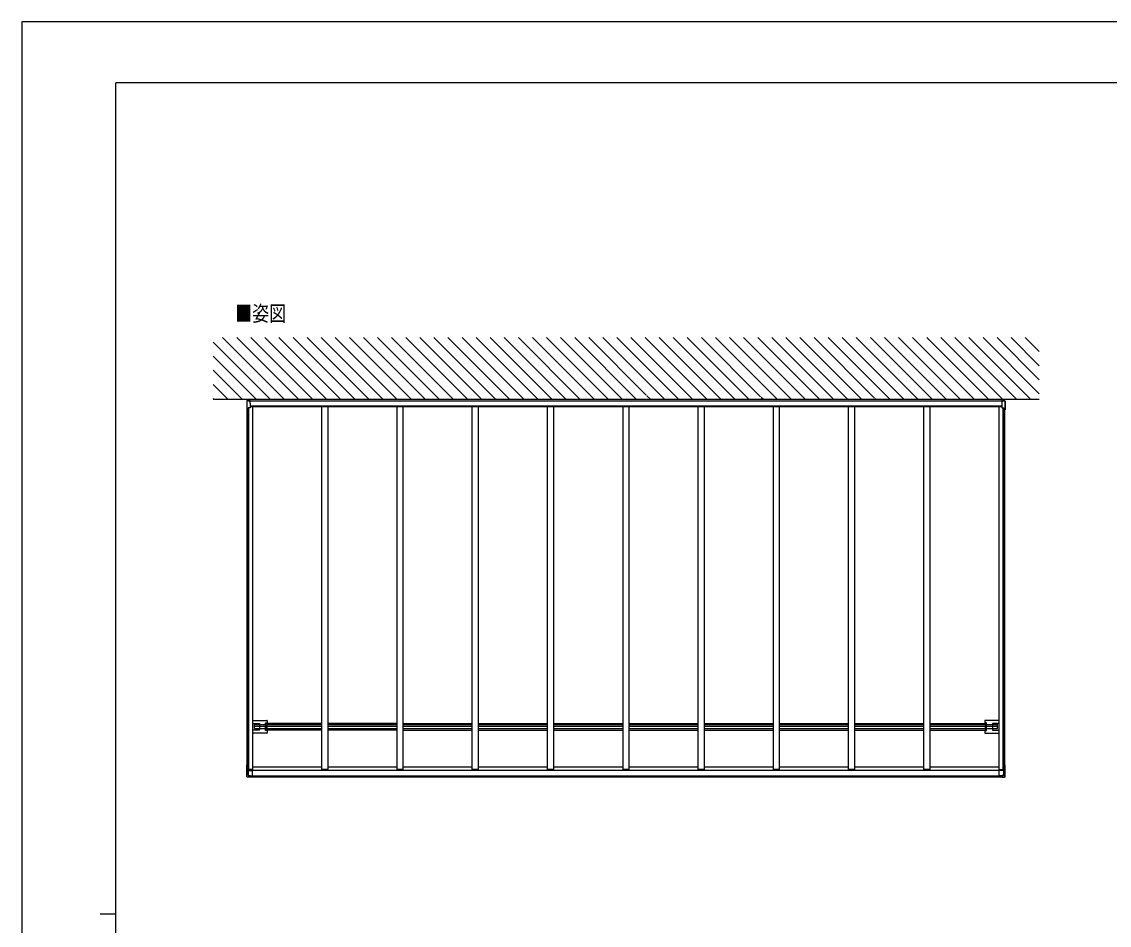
# Model space of a CAD drawing. Units: millimetres, scale not verified. Extents: x -10512 to 10512, y -7425 to 7425.
# Drawn here: x -10512 to -1843, y 222 to 7425 of the extents above; entities that cross this region are included whole.
import ezdxf
from ezdxf.enums import TextEntityAlignment as Align

# ---------------------------------------------------------------- set-up
doc = ezdxf.new("R2010")
doc.units = ezdxf.units.MM
doc.header["$LTSCALE"] = 40
for name, color, linetype in [('0-2_USER1', 3, 'Continuous'), ('0-3_YKK_11', 7, 'Continuous'), ('0-5_YKK_13', 4, 'Continuous'), ('0-6_YKK_A1', 4, 'Continuous'), ('0-8_YKK_ZWAK', 7, 'Continuous')]:
    doc.layers.add(name, color=color, linetype=linetype)
doc.styles.add('ＭＳ ゴシック', font='')
doc.styles.get('ＭＳ ゴシック').set_extended_font_data('MS Gothic')

msp = doc.modelspace()

# ---------------------------------------------------------------- linework, layer by layer
at = {"layer": '0-3_YKK_11'}
for p, q in [((-8697.45, 4410), (-8700.03, 4411.29)), ((-8697.45, 4407.58), (-8700.03, 4406.29)), ((-8697.7, 4414.69), (-8697.45, 4414.69)), ((-8697.7, 4402.89), (-8697.7, 4414.69)), ((-2694.2, 4414.69), (-2694.45, 4414.69)), ((-2694.45, 4410), (-2691.87, 4411.29)), ((-2694.45, 4407.58), (-2691.87, 4406.29)), ((-2694.2, 4402.89), (-2694.2, 4414.69))]:
    msp.add_line(p, q, dxfattribs=at)
for points in [[(-8697.45, 4414.69), (-8697.45, 4402.89), (-8697.7, 4402.89)], [(-2694.45, 4414.69), (-2694.45, 4402.89), (-2694.2, 4402.89)]]:
    msp.add_lwpolyline(points, dxfattribs=at)
for centre, start, end in [((-8692.75, 4408.79), 129.98313, 230.01687), ((-2699.15, 4408.79), 309.98313, 50.01687)]:
    msp.add_arc(centre, 7.7, start, end, dxfattribs=at)
at = {"layer": '0-5_YKK_13'}
for p, q in [((-8717.83, 4400.61), (-8717.83, 4331.58)), ((-8717.42, 4398.89), (-8717.42, 4330.25)), ((-8699.52, 4405.11), (-8712, 4404.43)), ((-8698.32, 4403.47), (-8711.65, 4402.79)), ((-8706.78, 4345.97), (-8706.78, 4335.79)), ((-8697.45, 4394.94), (-8697.45, 4415.36)), ((-8695.95, 4415.36), (-8697.45, 4415.36)), ((-8695.95, 4394.94), (-8697.45, 4394.94)), ((-8692.95, 4383.06), (-8692.95, 4403.84)), ((-8692.95, 4383.06), (-8692.95, 4381.42)), ((-8692.95, 4381.64), (-8692.95, 4381.42)), ((-8692.95, 4381.42), (-8692.95, 4346.65)), ((-2698.95, 4403.84), (-2698.95, 4346.65)), ((-2698.95, 4394.23), (-2698.95, 4394.94)), ((-2698.95, 4394.23), (-2698.95, 4392.59)), ((-2698.95, 4392.8), (-2698.95, 4392.59)), ((-2695.95, 4415.36), (-2694.45, 4415.36)), ((-2695.95, 4394.94), (-2694.45, 4394.94)), ((-2694.45, 4394.94), (-2694.45, 4415.36)), ((-2693.59, 4403.47), (-2680.25, 4402.79)), ((-2692.39, 4405.11), (-2679.9, 4404.43)), ((-2685.12, 4345.97), (-2685.12, 4335.79)), ((-2674.48, 4399.65), (-2674.48, 4330.25)), ((-2674.09, 4401.44), (-2674.07, 4331.58)), ((-8670.95, 1854.66), (-8558, 1854.66)), ((-8670.95, 1830.21), (-8618, 1830.21)), ((-8617, 1829.21), (-8617, 1779.21)), ((-8570.5, 1774.51), (-8570.5, 1833.92)), ((-8569.5, 1834.91), (-8558.58, 1834.91)), ((-8557.59, 1834.97), (-8558.62, 1833.94)), ((-8557, 1853.67), (-8557, 1833.55)), ((-2834.9, 1853.67), (-2834.9, 1833.55)), ((-2834.32, 1834.97), (-2833.28, 1833.94)), ((-2720.95, 1854.66), (-2833.9, 1854.66)), ((-2822.4, 1834.91), (-2833.32, 1834.91)), ((-2821.4, 1774.51), (-2821.4, 1833.92)), ((-2774.9, 1829.21), (-2774.9, 1779.21)), ((-2720.95, 1830.21), (-2773.9, 1830.21)), ((-8618, 1778.21), (-8670.95, 1778.21)), ((-8558, 1753.76), (-8670.95, 1753.76)), ((-8558.58, 1773.51), (-8569.5, 1773.51)), ((-8558.62, 1774.49), (-8557.59, 1773.46)), ((-8557, 1774.88), (-8557, 1754.76)), ((-2834.9, 1774.88), (-2834.9, 1754.76)), ((-2833.28, 1774.49), (-2834.32, 1773.46)), ((-2833.9, 1753.76), (-2720.95, 1753.76)), ((-2833.32, 1773.51), (-2822.4, 1773.51)), ((-2773.9, 1778.21), (-2720.95, 1778.21)), ((-8717.83, 1407.81), (-8717.83, 1500.59)), ((-8717.42, 1406.88), (-8717.42, 1499.26)), ((-8714.95, 1500.48), (-8716.77, 1500.5)), ((-8716.37, 1499.35), (-8714.95, 1499.37)), ((-8714.95, 1500.75), (-8716.01, 1500.62)), ((-8715.8, 1500.59), (-8714.95, 1500.58)), ((-8714.95, 1499.26), (-8715.52, 1499.26)), ((-8708.32, 1497.86), (-8706.93, 1497.86)), ((-8707.15, 1497.75), (-8706.93, 1497.86)), ((-8706.93, 1492.87), (-8706.93, 1497.86)), ((-8706.78, 1491.05), (-8706.78, 1415.15)), ((-2685.12, 1491.05), (-2685.12, 1415.15)), ((-2684.75, 1497.75), (-2684.97, 1497.86)), ((-2683.58, 1497.86), (-2684.97, 1497.86)), ((-2684.97, 1492.87), (-2684.97, 1497.86)), ((-2676.95, 1500.75), (-2675.89, 1500.62)), ((-2676.1, 1500.59), (-2676.95, 1500.58)), ((-2676.95, 1500.48), (-2675.13, 1500.5)), ((-2675.53, 1499.35), (-2676.95, 1499.37)), ((-2676.95, 1499.26), (-2676.38, 1499.26)), ((-2674.48, 1406.88), (-2674.48, 1499.26)), ((-2674.07, 1407.81), (-2674.07, 1500.59)), ((-8714.74, 1403.21), (-8714.75, 1403.21)), ((-8692.95, 1402.03), (-8711.65, 1403.01)), ((-8706.9, 1415.1), (-8707.15, 1415)), ((-8707.15, 1415), (-8692.95, 1414.2)), ((-8706.78, 1415.15), (-8706.9, 1415.1)), ((-8706.78, 1454.52), (-8671.95, 1454.55)), ((-8704.76, 1415.01), (-8695.95, 1414.55)), ((-8695.95, 1414.61), (-8695.95, 1414.55)), ((-8695.95, 1414.48), (-8695.95, 1414.55)), ((-8692.95, 1414.31), (-8695.95, 1414.48)), ((-8692.95, 1414.31), (-8692.95, 1414.2)), ((-8692.95, 1410.05), (-8692.95, 1414.2)), ((-8692.95, 1414.02), (-8671.95, 1413.83)), ((-8692.95, 1408.56), (-8692.95, 1410.05)), ((-8692.95, 1408.56), (-8692.95, 1402.07)), ((-8692.95, 1402.04), (-8692.95, 1402.07)), ((-8671.95, 1412.15), (-8671.95, 1464.38)), ((-2719.95, 1412.15), (-2719.95, 1464.38)), ((-2685.12, 1454.52), (-2719.95, 1454.55)), ((-2698.95, 1414.02), (-2719.95, 1413.83)), ((-2684.75, 1415), (-2698.95, 1414.2)), ((-2698.95, 1414.31), (-2695.95, 1414.48)), ((-2698.95, 1414.31), (-2698.95, 1414.2)), ((-2698.95, 1410.05), (-2698.95, 1414.2)), ((-2698.95, 1408.56), (-2698.95, 1410.05)), ((-2698.95, 1408.56), (-2698.95, 1402.07)), ((-2698.95, 1402.03), (-2680.25, 1403.01)), ((-2698.95, 1402.04), (-2698.95, 1402.07)), ((-2687.14, 1415.01), (-2695.95, 1414.55)), ((-2695.95, 1414.61), (-2695.95, 1414.55)), ((-2695.95, 1414.48), (-2695.95, 1414.55)), ((-2685.12, 1415.15), (-2685, 1415.1)), ((-2685, 1415.1), (-2684.75, 1415)), ((-2677.16, 1403.21), (-2677.15, 1403.21))]:
    msp.add_line(p, q, dxfattribs=at)
for points in [[(-8717.82, 4401.38), (-8717.82, 4401.08), (-8717.83, 4400.61)], [(-8717.42, 4399.65), (-8717.42, 4399.11), (-8717.42, 4398.89)], [(-8712, 4404.42), (-8713.58, 4404.32), (-8715.31, 4404.17), (-8715.32, 4404.17)], [(-8692.95, 4346.65), (-8707.15, 4345.96), (-8707.15, 4328.74), (-8708.27, 4328.75)], [(-2698.95, 4346.65), (-2684.75, 4345.96), (-2684.75, 4328.74), (-2683.63, 4328.75)], [(-2679.9, 4404.42), (-2678.32, 4404.32), (-2676.59, 4404.17), (-2676.58, 4404.17)], [(-2674.48, 4399.65), (-2674.48, 4399.11), (-2674.48, 4398.89)], [(-2674.08, 4401.38), (-2674.08, 4401.08), (-2674.08, 4400.61)], [(-8717.35, 4330.22), (-8717.41, 4330.24), (-8717.42, 4330.25)], [(-8706.93, 4333.83), (-8706.93, 4328.85), (-8707.15, 4328.74)], [(-2684.97, 4333.83), (-2684.97, 4328.85), (-2684.75, 4328.74)], [(-2674.55, 4330.22), (-2674.49, 4330.24), (-2674.48, 4330.25)], [(-8558.68, 1832.94), (-8558.68, 1776.71), (-8558.68, 1775.49)], [(-8558.55, 1831.71), (-8558.55, 1832), (-8557, 1833.55)], [(-2833.35, 1831.71), (-2833.35, 1832), (-2834.9, 1833.55)], [(-2833.22, 1832.94), (-2833.22, 1776.71), (-2833.22, 1775.49)], [(-8557, 1774.88), (-8558.55, 1776.43), (-8558.55, 1776.71)], [(-2834.9, 1774.88), (-2833.35, 1776.43), (-2833.35, 1776.71)], [(-8716.77, 1500.5), (-8717.07, 1500.51), (-8717.33, 1500.52), (-8717.55, 1500.53), (-8717.71, 1500.55), (-8717.8, 1500.57), (-8717.82, 1500.59), (-8717.77, 1500.61), (-8717.66, 1500.63)], [(-8717.66, 1500.63), (-8716.19, 1500.81), (-8714.95, 1500.96)], [(-8717.35, 1499.23), (-8717.41, 1499.25), (-8717.42, 1499.27), (-8717.36, 1499.29), (-8717.25, 1499.31), (-8717.09, 1499.32), (-8716.88, 1499.34), (-8716.64, 1499.35), (-8716.37, 1499.35)], [(-8716.01, 1500.62), (-8716.03, 1500.62), (-8716.05, 1500.62), (-8716.04, 1500.61), (-8716.02, 1500.61), (-8715.98, 1500.6), (-8715.93, 1500.6), (-8715.87, 1500.6), (-8715.8, 1500.59)], [(-8715.52, 1499.26), (-8715.58, 1499.26), (-8715.63, 1499.25), (-8715.68, 1499.25), (-8715.72, 1499.25), (-8715.75, 1499.24), (-8715.76, 1499.24), (-8715.76, 1499.23), (-8715.74, 1499.23)], [(-8707.15, 1415), (-8707.15, 1497.75), (-8708.27, 1497.76)], [(-2684.75, 1415), (-2684.75, 1497.75), (-2683.63, 1497.76)], [(-2674.25, 1500.63), (-2675.71, 1500.81), (-2676.95, 1500.96)], [(-2676.38, 1499.26), (-2676.32, 1499.26), (-2676.27, 1499.25), (-2676.22, 1499.25), (-2676.18, 1499.25), (-2676.15, 1499.24), (-2676.14, 1499.24), (-2676.14, 1499.23), (-2676.16, 1499.23)], [(-2675.89, 1500.62), (-2675.87, 1500.62), (-2675.86, 1500.62), (-2675.86, 1500.61), (-2675.88, 1500.61), (-2675.92, 1500.6), (-2675.97, 1500.6), (-2676.03, 1500.6), (-2676.1, 1500.59)], [(-2674.55, 1499.23), (-2674.49, 1499.25), (-2674.48, 1499.27), (-2674.54, 1499.29), (-2674.65, 1499.31), (-2674.81, 1499.32), (-2675.02, 1499.34), (-2675.26, 1499.35), (-2675.53, 1499.35)], [(-2675.13, 1500.5), (-2674.83, 1500.51), (-2674.57, 1500.52), (-2674.35, 1500.53), (-2674.19, 1500.55), (-2674.1, 1500.57), (-2674.08, 1500.59), (-2674.13, 1500.61), (-2674.25, 1500.63)], [(-8717.82, 1407.05), (-8717.83, 1407.58), (-8717.83, 1407.81)], [(-8717.42, 1406.12), (-8717.42, 1406.65), (-8717.42, 1406.88)], [(-8711.65, 1403), (-8713.34, 1403.09), (-8714.75, 1403.2)], [(-2680.25, 1403), (-2678.56, 1403.09), (-2677.15, 1403.2)], [(-2674.48, 1406.12), (-2674.48, 1406.65), (-2674.48, 1406.88)], [(-2674.08, 1407.05), (-2674.07, 1407.58), (-2674.07, 1407.81)]]:
    msp.add_lwpolyline(points, dxfattribs=at)
for centre, radius, start, end in [((-8715.08, 4401.43), 2.73, 95.02177, 181.25077), ((-8714.54, 4399.69), 2.87, 94.34735, 180.89355), ((-8709.33, 4347.49), 55.36, 92.39604, 95.62484), ((-2682.57, 4347.49), 55.36, 84.37516, 87.60396), ((-2677.36, 4399.69), 2.87, 359.10645, 85.65265), ((-2676.82, 4401.43), 2.73, 358.74923, 84.97823), ((-8717.47, 4332.53), 1.01, 249.16063, 272.29684), ((-8653, 4657.28), 333.33, 258.8691, 260.19652), ((-8708.44, 4340.29), 11.55, 263.44833, 270.84546), ((-2683.46, 4340.29), 11.55, 269.15454, 276.55167), ((-2738.9, 4657.28), 333.33, 279.80348, 281.1309), ((-2674.44, 4332.53), 1.01, 267.70316, 290.83937), ((-8618, 1829.21), 1, 0, 90), ((-2773.9, 1829.21), 1, 90, 180), ((-8618, 1779.21), 1, 270, 0), ((-2773.9, 1779.21), 1, 180, 270), ((-8653, 1826.29), 333.33, 258.8691, 260.19652), ((-8651.45, 1827.13), 334.14, 258.90733, 260.20202), ((-8708.44, 1509.3), 11.55, 263.44833, 270.84546), ((-2683.46, 1509.3), 11.55, 269.15454, 276.55167), ((-2740.45, 1827.13), 334.14, 279.79798, 281.09267), ((-2738.9, 1826.29), 333.33, 279.80348, 281.1309), ((-8715.3, 1406.94), 2.51, 177.51775, 215.83996), ((-8714.54, 1406.07), 2.86, 179.03107, 265.99674), ((-2677.36, 1406.07), 2.86, 274.00326, 0.96893), ((-2676.6, 1406.94), 2.51, 324.16004, 2.48225)]:
    msp.add_arc(centre, radius, start, end, dxfattribs=at)
for centre, major_axis, ratio, start_param, end_param in [((-8569.5, 1833.91), (-0.71, 0.71), 0.99628, 5.4996506, 7.06672), ((-8558.61, 1832.94), (0, 1), 0.061163, 0.0610865, 1.5707963), ((-8558.58, 1834.98), (-1, 0), 0.061163, 1.5707963, 3.0805061), ((-8558, 1853.66), (0.71, 0.71), 0.99628, 5.4996506, 7.06672), ((-2833.9, 1853.66), (-0.71, 0.71), 0.99628, 5.4996506, 7.06672), ((-2833.32, 1834.98), (1, 0), 0.061163, 3.2026792, 4.712389), ((-2833.29, 1832.94), (0, 1), 0.061163, 4.712389, 6.2220988), ((-2822.4, 1833.91), (0.71, 0.71), 0.99628, 5.4996506, 7.06672), ((-8569.5, 1774.52), (-0.71, -0.71), 0.99628, 5.4996506, 7.06672), ((-8558.61, 1775.49), (0, 1), 0.061163, 1.5707963, 3.0805061), ((-8558.58, 1773.45), (-1, 0), 0.061163, 3.2026792, 4.712389), ((-8558, 1754.77), (0.71, -0.71), 0.99628, 5.4996506, 7.06672), ((-2833.9, 1754.77), (-0.71, -0.71), 0.99628, 5.4996506, 7.06672), ((-2833.32, 1773.45), (1, 0), 0.061163, 1.5707963, 3.0805061), ((-2833.29, 1775.49), (0, 1), 0.061163, 3.2026792, 4.712389), ((-2822.4, 1774.52), (0.71, -0.71), 0.99628, 5.4996506, 7.06672), ((-16105.18, 1814.05), (-8222.56, 430.03), 0.003344, 2.6907723, 2.6932377), ((4713.28, 1814.05), (-8222.56, -430.03), 0.003344, 0.4483549, 0.4508203)]:
    msp.add_ellipse(centre, major_axis=major_axis, ratio=ratio, start_param=start_param, end_param=end_param, dxfattribs=at)
at = {"layer": '0-6_YKK_A1'}
for p, q in [((-8531.93, 4415.36), (-8987.22, 4870.65)), ((-8419.68, 4415.36), (-8911.15, 4906.84)), ((-8307.43, 4415.36), (-8798.9, 4906.84)), ((-8195.17, 4415.36), (-8686.64, 4906.84)), ((-8082.92, 4415.36), (-8574.39, 4906.84)), ((-7970.67, 4415.36), (-8462.14, 4906.84)), ((-7858.41, 4415.36), (-8349.88, 4906.84)), ((-7746.16, 4415.36), (-8237.63, 4906.84)), ((-7633.91, 4415.36), (-8125.38, 4906.84)), ((-7521.65, 4415.36), (-8013.12, 4906.84)), ((-7409.4, 4415.36), (-7900.87, 4906.84)), ((-7297.15, 4415.36), (-7788.62, 4906.84)), ((-7184.89, 4415.36), (-7676.36, 4906.84)), ((-7072.64, 4415.36), (-7564.11, 4906.84)), ((-6960.39, 4415.36), (-7451.86, 4906.84)), ((-6848.13, 4415.36), (-7339.6, 4906.84)), ((-6735.88, 4415.36), (-7227.35, 4906.84)), ((-6623.63, 4415.36), (-7115.1, 4906.84)), ((-6511.37, 4415.36), (-7002.85, 4906.84)), ((-6399.12, 4415.36), (-6890.59, 4906.84)), ((-6286.87, 4415.36), (-6778.34, 4906.84)), ((-6174.61, 4415.36), (-6666.09, 4906.84)), ((-6062.36, 4415.36), (-6553.83, 4906.84)), ((-5950.11, 4415.36), (-6441.58, 4906.84)), ((-5837.85, 4415.36), (-6329.33, 4906.84)), ((-5725.6, 4415.36), (-6217.07, 4906.84)), ((-5613.35, 4415.36), (-6104.82, 4906.84)), ((-5534.62, 4448.89), (-5992.57, 4906.84)), ((-5388.84, 4415.36), (-5880.31, 4906.84)), ((-5276.59, 4415.36), (-5768.06, 4906.84)), ((-5164.34, 4415.36), (-5655.81, 4906.84)), ((-5052.08, 4415.36), (-5543.55, 4906.84)), ((-4939.83, 4415.36), (-5431.3, 4906.84)), ((-4827.58, 4415.36), (-5319.05, 4906.84)), ((-4715.32, 4415.36), (-5206.79, 4906.84)), ((-4626.36, 4438.65), (-5094.54, 4906.84)), ((-4490.82, 4415.36), (-4982.29, 4906.84)), ((-4378.56, 4415.36), (-4870.03, 4906.84)), ((-4266.31, 4415.36), (-4757.78, 4906.84)), ((-4154.06, 4415.36), (-4645.53, 4906.84)), ((-4041.8, 4415.36), (-4533.27, 4906.84)), ((-3929.55, 4415.36), (-4421.02, 4906.84)), ((-3817.3, 4415.36), (-4308.77, 4906.84)), ((-3713.76, 4424.08), (-4196.52, 4906.84)), ((-3592.79, 4415.36), (-4084.26, 4906.84)), ((-3480.54, 4415.36), (-3972.01, 4906.84)), ((-3368.28, 4415.36), (-3859.76, 4906.84)), ((-3256.03, 4415.36), (-3747.5, 4906.84)), ((-3143.78, 4415.36), (-3635.25, 4906.84)), ((-3031.52, 4415.36), (-3523, 4906.84)), ((-2919.27, 4415.36), (-3410.74, 4906.84)), ((-2807.02, 4415.36), (-3298.49, 4906.84)), ((-2694.77, 4415.36), (-3186.24, 4906.84)), ((-2582.51, 4415.36), (-3073.98, 4906.84)), ((-2470.26, 4415.36), (-2961.73, 4906.84)), ((-2400.9, 4458.26), (-2849.48, 4906.84)), ((-2400.9, 4570.51), (-2737.22, 4906.84)), ((-2400.9, 4682.77), (-2624.97, 4906.84)), ((-2400.9, 4795.02), (-2512.72, 4906.84)), ((-8644.18, 4415.36), (-8987.22, 4758.4)), ((-8756.44, 4415.36), (-8987.22, 4646.15)), ((-8868.69, 4415.36), (-8987.22, 4533.89)), ((-8980.94, 4415.36), (-8987.22, 4421.64)), ((-5527.89, 4442.16), (-5528.7, 4442.97)), ((-5501.1, 4415.36), (-5525.71, 4439.98)), ((-4623.2, 4435.49), (-4624.57, 4436.86)), ((-4603.07, 4415.36), (-4617.44, 4429.73)), ((-8987.22, 4415.36), (-2400.9, 4415.36)), ((-8702.25, 1464.38), (-8702.25, 4346.19)), ((-8695.95, 4394.94), (-8695.95, 4415.36)), ((-8695.95, 4403.84), (-2695.95, 4403.84)), ((-8692.95, 4363.48), (-2698.95, 4363.48)), ((-8692.95, 4358.34), (-2698.95, 4358.34)), ((-8670.95, 1464.38), (-8670.95, 4358.34)), ((-8120.95, 1464.38), (-8120.95, 4358.34)), ((-8070.95, 1464.38), (-8070.95, 4358.34)), ((-7520.95, 1464.38), (-7520.95, 4358.34)), ((-7470.95, 1464.38), (-7470.95, 4358.34)), ((-6920.95, 1464.38), (-6920.95, 4358.34)), ((-6870.95, 1464.38), (-6870.95, 4358.34)), ((-6320.95, 1464.38), (-6320.95, 4358.34)), ((-6270.95, 1464.38), (-6270.95, 4358.34)), ((-5720.95, 4358.34), (-5720.95, 1464.38)), ((-5670.95, 1464.38), (-5670.95, 4358.34)), ((-5120.95, 1464.38), (-5120.95, 4358.34)), ((-5070.95, 1464.38), (-5070.95, 4358.34)), ((-4520.95, 1464.38), (-4520.95, 4358.34)), ((-4470.95, 1464.38), (-4470.95, 4358.34)), ((-3920.95, 1464.38), (-3920.95, 4358.34)), ((-3870.95, 1464.38), (-3870.95, 4358.34)), ((-3705.04, 4415.36), (-3708.7, 4419.02)), ((-3320.95, 1464.38), (-3320.95, 4358.34)), ((-3270.95, 1464.38), (-3270.95, 4358.34)), ((-2720.95, 1464.38), (-2720.95, 4358.34)), ((-2695.95, 4394.94), (-2695.95, 4415.36)), ((-2689.65, 1464.38), (-2689.65, 4346.19)), ((-8714.95, 1499.07), (-8714.95, 4329.76)), ((-8707.95, 1497.86), (-8707.95, 4328.75)), ((-2683.95, 1497.86), (-2683.95, 4328.75)), ((-2676.95, 1499.07), (-2676.95, 4329.76)), ((-8657.95, 1823.01), (-8120.95, 1823.01)), ((-8657.95, 1790.26), (-8657.95, 1823.01)), ((-8120.95, 1831.71), (-8567.45, 1831.71)), ((-8567.45, 1776.71), (-8567.45, 1831.71)), ((-7520.95, 1831.71), (-8070.95, 1831.71)), ((-8070.95, 1823.01), (-7520.95, 1823.01)), ((-7470.95, 1831.71), (-6920.95, 1831.71)), ((-7470.95, 1823.01), (-6920.95, 1823.01)), ((-6870.95, 1831.71), (-6320.95, 1831.71)), ((-6870.95, 1823.01), (-6320.95, 1823.01)), ((-6270.95, 1831.71), (-5720.95, 1831.71)), ((-6270.95, 1823.01), (-5720.95, 1823.01)), ((-5670.95, 1831.71), (-5120.95, 1831.71)), ((-5670.95, 1823.01), (-5120.95, 1823.01)), ((-5070.95, 1831.71), (-4520.95, 1831.71)), ((-5070.95, 1823.01), (-4520.95, 1823.01)), ((-4470.95, 1831.71), (-3920.95, 1831.71)), ((-4470.95, 1823.01), (-3920.95, 1823.01)), ((-3870.95, 1831.71), (-3320.95, 1831.71)), ((-3870.95, 1823.01), (-3320.95, 1823.01)), ((-3270.95, 1831.71), (-2824.45, 1831.71)), ((-3270.95, 1823.01), (-2733.95, 1823.01)), ((-2733.95, 1790.26), (-2733.95, 1823.01)), ((-8657.95, 1810.01), (-8120.95, 1810.01)), ((-8657.95, 1790.26), (-8120.95, 1790.26)), ((-8120.95, 1776.71), (-8567.45, 1776.71)), ((-8070.95, 1810.01), (-7520.95, 1810.01)), ((-8070.95, 1790.26), (-7520.95, 1790.26)), ((-7520.95, 1776.71), (-8070.95, 1776.71)), ((-7470.95, 1810.01), (-6920.95, 1810.01)), ((-7470.95, 1790.26), (-6920.95, 1790.26)), ((-7470.95, 1776.71), (-6920.95, 1776.71)), ((-6870.95, 1810.01), (-6320.95, 1810.01)), ((-6870.95, 1790.26), (-6320.95, 1790.26)), ((-6870.95, 1776.71), (-6320.95, 1776.71)), ((-6270.95, 1810.01), (-5720.95, 1810.01)), ((-6270.95, 1790.26), (-5720.95, 1790.26)), ((-6270.95, 1776.71), (-5720.95, 1776.71)), ((-5670.95, 1810.01), (-5120.95, 1810.01)), ((-5670.95, 1790.26), (-5120.95, 1790.26)), ((-5670.95, 1776.71), (-5120.95, 1776.71)), ((-5070.95, 1810.01), (-4520.95, 1810.01)), ((-5070.95, 1790.26), (-4520.95, 1790.26)), ((-5070.95, 1776.71), (-4520.95, 1776.71)), ((-4470.95, 1810.01), (-3920.95, 1810.01)), ((-4470.95, 1790.26), (-3920.95, 1790.26)), ((-4470.95, 1776.71), (-3920.95, 1776.71)), ((-3870.95, 1810.01), (-3320.95, 1810.01)), ((-3870.95, 1790.26), (-3320.95, 1790.26)), ((-3870.95, 1776.71), (-3320.95, 1776.71)), ((-3270.95, 1810.01), (-2733.95, 1810.01)), ((-3270.95, 1790.26), (-2733.95, 1790.26)), ((-8670.95, 1485.34), (-8120.95, 1485.34)), ((-8070.95, 1485.34), (-7520.95, 1485.34)), ((-7470.95, 1485.34), (-6920.95, 1485.34)), ((-6870.95, 1485.34), (-6320.95, 1485.34)), ((-6270.95, 1485.34), (-5720.95, 1485.34)), ((-5670.95, 1485.34), (-5120.95, 1485.34)), ((-5070.95, 1485.34), (-4520.95, 1485.34)), ((-4470.95, 1485.34), (-3920.95, 1485.34)), ((-3870.95, 1485.34), (-3320.95, 1485.34)), ((-3270.95, 1485.34), (-2720.95, 1485.34)), ((-8670.95, 1464.38), (-8706.78, 1464.38)), ((-8692.95, 1412.15), (-2698.95, 1412.15)), ((-8692.95, 1409.92), (-2698.95, 1409.92)), ((-8692.95, 1404.21), (-2698.95, 1404.21)), ((-8671.95, 1459.28), (-2719.95, 1459.28)), ((-8070.95, 1464.38), (-8120.95, 1464.38)), ((-7470.95, 1464.38), (-7520.95, 1464.38)), ((-6870.95, 1464.38), (-6920.95, 1464.38)), ((-6270.95, 1464.38), (-6320.95, 1464.38)), ((-5670.95, 1464.38), (-5720.95, 1464.38)), ((-5070.95, 1464.38), (-5120.95, 1464.38)), ((-4470.95, 1464.38), (-4520.95, 1464.38)), ((-3870.95, 1464.38), (-3920.95, 1464.38)), ((-3270.95, 1464.38), (-3320.95, 1464.38)), ((-2720.95, 1464.38), (-2685.12, 1464.38))]:
    msp.add_line(p, q, dxfattribs=at)
msp.add_lwpolyline([(-3270.95, 1776.71), (-2824.45, 1776.71), (-2824.45, 1831.71)], dxfattribs=at)
at = {"layer": '0-8_YKK_ZWAK'}
for p, q in [((9737.55, 6937.5), (-9762.45, 6937.5)), ((-9762.45, -6312.5), (-9762.45, 6937.5)), ((-9887.45, 312.5), (-9762.45, 312.5))]:
    msp.add_line(p, q, dxfattribs=at)
msp.add_lwpolyline([(-10512.5, -7425), (10512.5, -7425), (10512.5, 7425), (-10512.5, 7425)], close=True, dxfattribs=at)

# ---------------------------------------------------------------- texts
at = {"layer": '0-2_USER1', "style": 'ＭＳ ゴシック', "width": 0.8}
msp.add_text('■姿図', height=123.8, dxfattribs=at).set_placement((-8810.7, 5000.31), align=Align.BOTTOM_LEFT)

doc.saveas('drawing.dxf')
